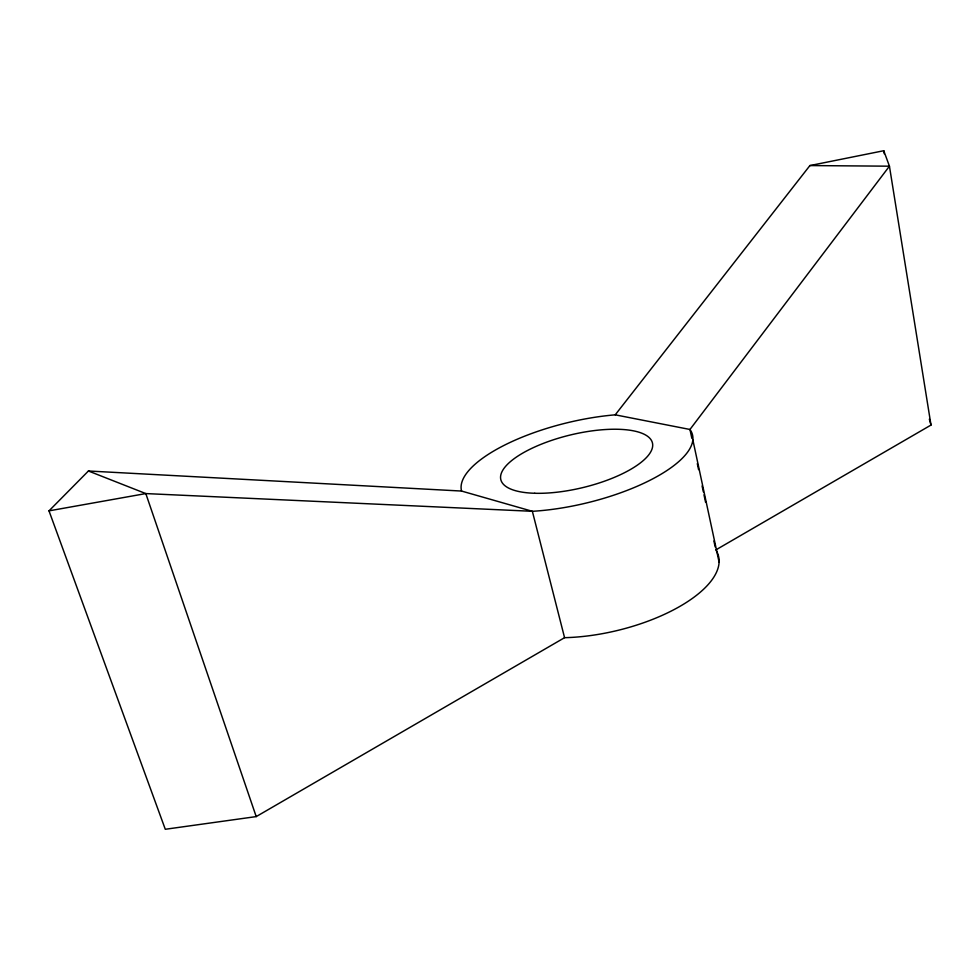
<?xml version="1.0" encoding="UTF-8"?>
<svg xmlns="http://www.w3.org/2000/svg" width="980" height="980" viewBox="0 0 980 980"><rect width="100%" height="100%" fill="white"/><g stroke="black" fill="none" stroke-linecap="round" stroke-linejoin="round"><path stroke-width="1.47" d="M461.555 491.054A118.85 41.246 -13.6 0 1 615.232 414.834L809.909 165.571L883.764 150.724L889.436 166.184L931 425.063L715.829 549.915A115.603 48.363 -13.6 0 1 680.451 606.057A115.603 48.363 -13.6 0 1 564.566 637.686L256.209 816.597L165.289 829.276L49 510.862L88.421 471L461.555 491.054L532.361 511.303A118.85 41.246 -13.6 0 0 651.774 479.355A118.85 41.246 -13.6 0 0 689.957 429.473L889.436 166.184L809.909 165.571M49 510.862L145.812 493.577L532.361 511.303L564.566 637.686M615.232 414.834L689.957 429.473L691.868 438.391M88.421 471L145.812 493.577L256.209 816.597M929.346 419.195L931 425.063M692.848 439.861L719.087 562.128M697.307 463.663L698.581 469.616M702.096 485.97L703.37 491.923M704.008 494.9L705.6 502.324M713.906 540.997L715.192 546.938M883.764 150.724L884.242 153.75M534.774 493.271A77.996 27.036 -13.6 0 0 652.57 446.856A77.996 27.036 -13.6 0 0 542.528 443.707A77.996 27.036 -13.6 0 0 534.774 493.271"/></g></svg>
